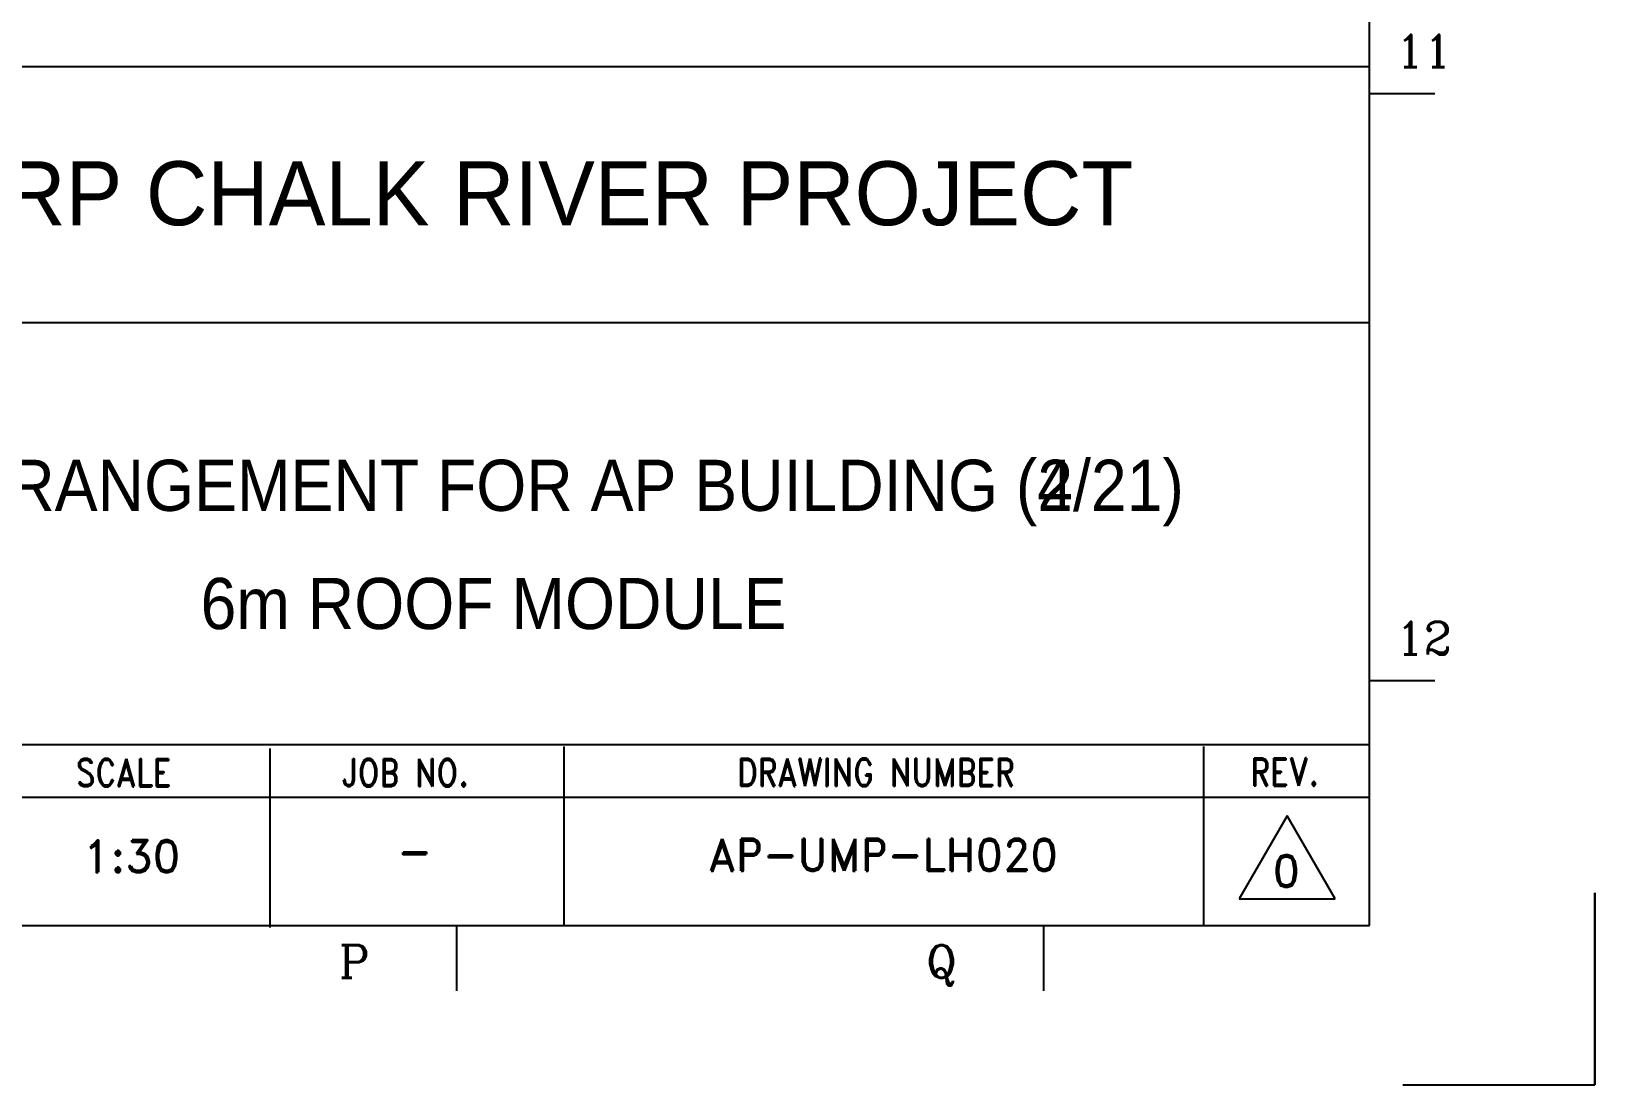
# Model space of a CAD drawing. Header units: millimetres. Extents: x 415966 to 487306, y -108951 to -17325.
# Drawn here: x 482121 to 487306, y -93015 to -89522 of the extents above; entities that cross this region are included whole.
import ezdxf
from ezdxf.enums import TextEntityAlignment as Align

# ---------------------------------------------------------------- set-up
doc = ezdxf.new("R2010")
doc.units = ezdxf.units.MM
doc.header["$LTSCALE"] = 2
doc.layers.add('TAN-TIT', color=30, linetype='Continuous')
doc.styles.add('COM', font='COMPLEX', dxfattribs={"height": 5})
doc.styles.add('KIM3', font='ROMAND.shx', dxfattribs={"width": 1.25, "height": 3})
doc.styles.add('KJR', font='arial.ttf', dxfattribs={"width": 0.8})
doc.styles.add('RD', font='sanss___.ttf')
doc.styles.add('RD20', font='ROMAND.SHX', dxfattribs={"width": 0.8, "height": 2})
doc.styles.add('RD6', font='ROMAND.shx', dxfattribs={"width": 0.83, "height": 6})

# ---------------------------------------------------------------- blocks, each defined once
blk = doc.blocks.new('BORDER')
at = {"layer": 'TAN-TIT'}
for p, q in [((23282.3, 352), (23282.3, 16468)), ((19323.7, 2250.8), (23282.3, 2250.8)), ((23282.3, 2191.5), (23426.6, 2191.5)), ((19323.7, 1685.2), (23282.3, 1685.2)), ((23282.3, 893.7), (23426.6, 893.7)), ((19323.7, 752.1), (23282.3, 752.1)), ((20850.6, 743.6), (20850.6, 347.7)), ((21501, 747.9), (21501, 352)), ((22914.8, 747.9), (22914.8, 352)), ((23282.3, 634.8), (19323.7, 634.8)), ((23100, 594.2), (22993.9, 410.6)), ((23206, 410.6), (23100, 594.2)), ((23282.3, 485.6), (23282.3, 489.9)), ((22993.9, 410.6), (23206, 410.6)), ((497.7, 352), (23282.3, 352)), ((21263.4, 352), (21263.4, 207.8)), ((22561.3, 352), (22561.3, 207.8))]:
    blk.add_line(p, q, dxfattribs=at)
at = {"layer": 'TAN-TIT', "linetype": 'Continuous'}
for p, q in [((23780, 0), (23780, 424.1)), ((23780, 424.1), (23780, 0)), ((23355.9, 0), (23780, 0))]:
    blk.add_line(p, q, dxfattribs=at)
at = {"layer": 'TAN-TIT', "style": 'COM'}
for s, p in [('11', (23340, 2249.2)), ('12', (23340, 951.3)), ('P', (21003.9, 236.6)), ('Q', (22301.7, 236.6))]:
    blk.add_text(s, height=72.1, dxfattribs=at).set_placement(p)
at = {"layer": 'TAN-TIT', "style": 'RD6', "width": 0.83}
for s, p in [('SCALE', (20421.6, 659.4)), ('JOB NO.', (21008, 659.4)), ('DRAWING NUMBER', (21883.6, 659.9)), ('REV.', (23018.5, 660.5))]:
    blk.add_text(s, height=61.2, dxfattribs=at).set_placement(p)

msp = doc.modelspace()

# ---------------------------------------------------------------- block references
at = {"xscale": 1.5, "yscale": 1.5, "zscale": 1.5}
msp.add_blockref('BORDER', (451635.9, -93015.1), dxfattribs=at)

# ---------------------------------------------------------------- texts
at = {"style": 'KJR', "width": 0.9519}
msp.add_text('MMRP CHALK RIVER PROJECT', height=212.069, dxfattribs=at).set_placement((481560.9, -90165.1), (485775.9, -90165.1), align=Align.FIT)
msp.add_text('MMRP CHALK RIVER PROJECT', height=212.069, dxfattribs=at).set_placement((481560.9, -90165.1), (485775.9, -90165.1), align=Align.FIT)
at = {"style": 'RD', "width": 0.9}
for s, p in [('ARRANGEMENT FOR AP BUILDING (4/21)', (481748, -91112.3)), ('ARRANGEMENT FOR AP BUILDING (2/21)', (481748, -91112.3)), ('6m ROOF MODULE', (482682.2, -91504.2))]:
    msp.add_text(s, height=169.655, dxfattribs=at).set_placement(p)
for s, height, style, p in [('1:30', 106.03, 'RD20', (482453.4, -92310.4)), ('1:30', 106.03, 'RD20', (482453.4, -92310.4)), ('-', 106, 'RD20', (483392.1, -92295.7)), ('-', 106, 'RD20', (483392.1, -92295.7)), ('AP-UMP-LH020', 106.034, 'KIM3', (484945.9, -92305.9)), ('AP-UMP-LH020', 106.034, 'KIM3', (484945.9, -92305.9)), ('0', 106, 'RD20', (486283.2, -92359.4))]:
    msp.add_text(s, height=height, dxfattribs=dict(style=style)).set_placement(p, align=Align.CENTER)

doc.saveas('drawing.dxf')
